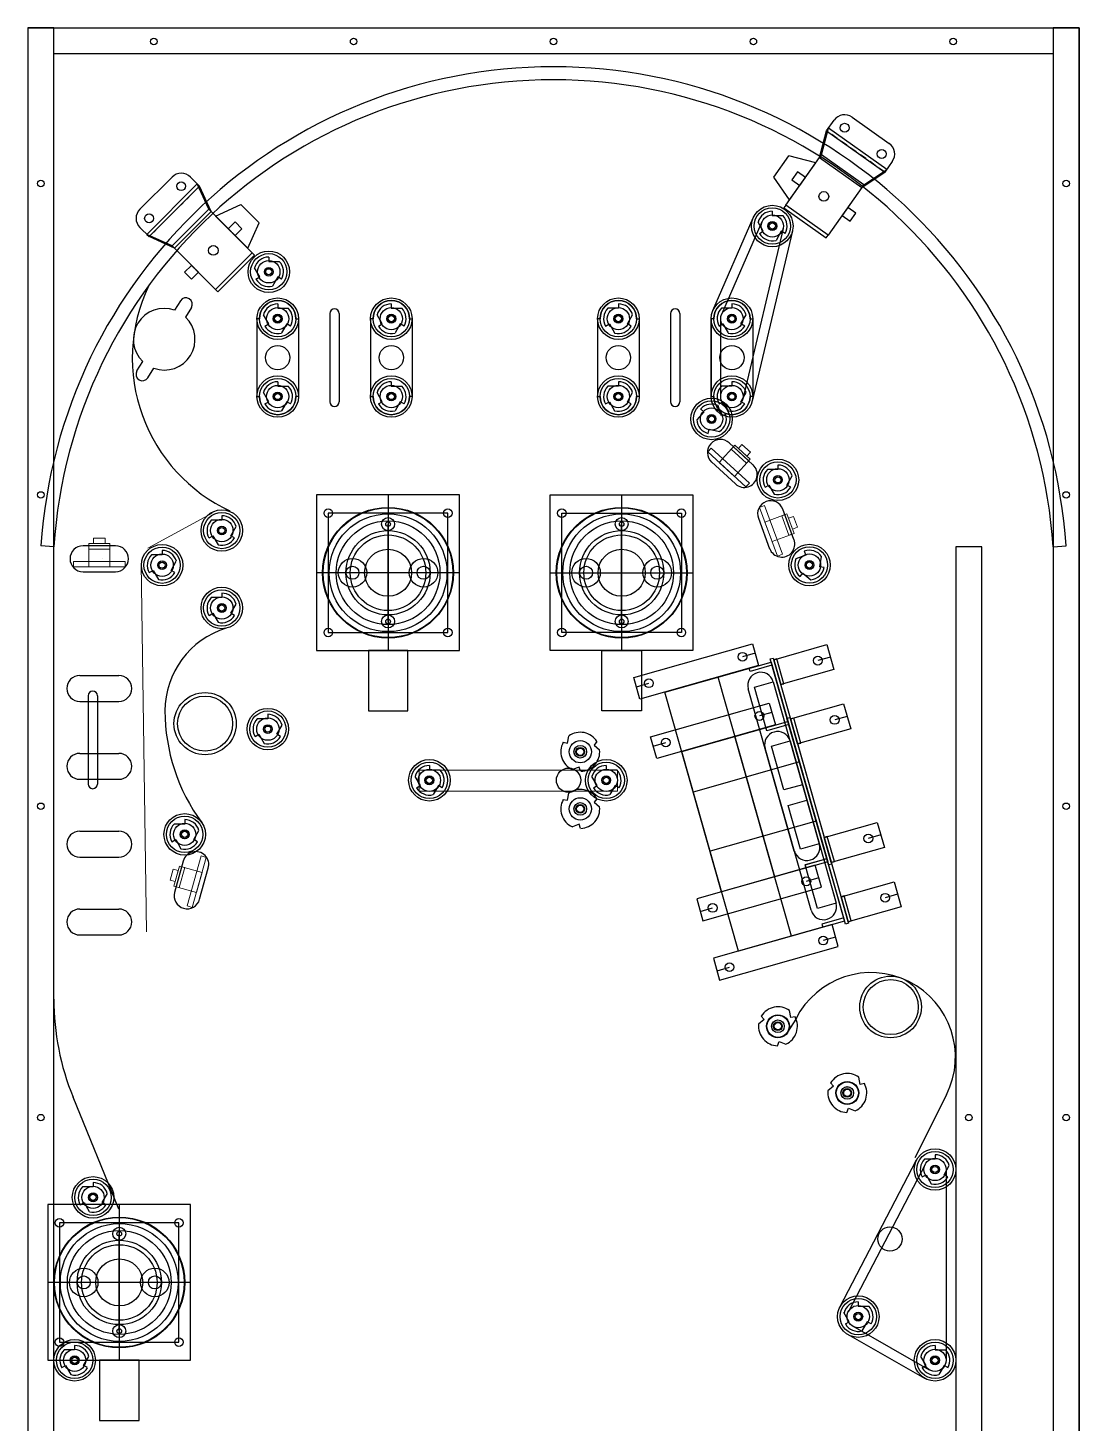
# Model space of a CAD drawing. Header units: metres. Extents: x 0 to 20.2, y 0 to 42.
# Drawn here: x 0 to 20.25, y 15.11 to 42 of the extents above; entities that cross this region are included whole.
import ezdxf

# ---------------------------------------------------------------- set-up
doc = ezdxf.new("R2010")
doc.units = ezdxf.units.M
doc.linetypes.add('Hidden', pattern=[0.1975, 0.125, -0.0725])
for name, color, linetype in [('1_250BIT_500DEP', 5, 'Continuous'), ('6_125BIT_500DEP', 5, 'Continuous'), ('Z0_BOTCOMP', 4, 'Continuous'), ('Z0_CUT250', 4, 'Continuous'), ('Z0_CUT500', 4, 'Continuous'), ('Z0_PLASTICS', 37, 'Continuous'), ('Z0_RUBBER', 2, 'Continuous'), ('Z0_TOPCOMP', 6, 'Continuous'), ('Z0_WOODOUTLINE', 5, 'Continuous'), ('Z_GENERIC', 27, 'Continuous')]:
    doc.layers.add(name, color=color, linetype=linetype)

msp = doc.modelspace()

# ---------------------------------------------------------------- linework, layer by layer
at = {"layer": '1_250BIT_500DEP', "color": 5, "linetype": 'Continuous', "lineweight": 25}
msp.add_circle((16.606, 18.66), 0.234, dxfattribs=at)
at = {"layer": '6_125BIT_500DEP', "color": 5, "linetype": 'Continuous', "lineweight": 25}
for p, q in [((1.16, 29.129), (1.16, 27.429)), ((1.34, 29.129), (1.34, 27.429))]:
    msp.add_line(p, q, dxfattribs=at)
for centre, start, end in [((1.25, 29.129), 0, 180), ((1.25, 27.429), 180, 0)]:
    msp.add_arc(centre, 0.09, start, end, dxfattribs=at)
at = {"layer": 'Z0_BOTCOMP', "color": 4, "linetype": 'Continuous', "lineweight": 25}
for p, q in [((14.34, 38.467), (14.34, 38.382)), ((14.34, 38.467), (14.34, 38.382)), ((14.167, 38.082), (14.065, 38.258)), ((14.167, 38.082), (14.065, 38.258)), ((14.34, 38.382), (14.543, 38.382)), ((14.34, 38.382), (14.543, 38.382)), ((14.093, 38.04), (14.167, 38.082)), ((14.093, 38.04), (14.167, 38.082)), ((14.513, 38.082), (14.412, 37.906)), ((14.513, 38.082), (14.412, 37.906)), ((14.587, 38.04), (14.513, 38.082)), ((14.587, 38.04), (14.513, 38.082)), ((4.467, 37.2), (4.365, 37.376)), ((4.64, 37.585), (4.64, 37.5)), ((4.64, 37.5), (4.843, 37.5)), ((4.393, 37.158), (4.467, 37.2)), ((4.813, 37.2), (4.712, 37.025)), ((4.887, 37.158), (4.813, 37.2)), ((4.812, 36.681), (4.812, 36.596)), ((4.812, 36.596), (5.016, 36.596)), ((7, 36.681), (7, 36.596)), ((7, 36.596), (7.203, 36.596)), ((11.375, 36.596), (11.172, 36.596)), ((11.375, 36.681), (11.375, 36.596)), ((13.562, 36.596), (13.359, 36.596)), ((13.562, 36.596), (13.359, 36.596)), ((13.562, 36.681), (13.562, 36.596)), ((13.562, 36.681), (13.562, 36.596)), ((4.639, 36.296), (4.538, 36.472)), ((6.827, 36.296), (6.725, 36.472)), ((11.548, 36.296), (11.65, 36.472)), ((13.736, 36.296), (13.837, 36.472)), ((13.736, 36.296), (13.837, 36.472)), ((4.566, 36.254), (4.639, 36.296)), ((4.986, 36.296), (4.884, 36.121)), ((5.059, 36.254), (4.986, 36.296)), ((6.753, 36.254), (6.827, 36.296)), ((7.173, 36.296), (7.072, 36.121)), ((7.247, 36.254), (7.173, 36.296)), ((11.128, 36.254), (11.202, 36.296)), ((11.202, 36.296), (11.303, 36.121)), ((11.622, 36.254), (11.548, 36.296)), ((13.316, 36.254), (13.389, 36.296)), ((13.316, 36.254), (13.389, 36.296)), ((13.389, 36.296), (13.491, 36.121)), ((13.389, 36.296), (13.491, 36.121)), ((13.809, 36.254), (13.736, 36.296)), ((13.809, 36.254), (13.736, 36.296)), ((4.639, 34.796), (4.538, 34.972)), ((4.812, 35.181), (4.812, 35.096)), ((4.812, 35.096), (5.016, 35.096)), ((6.827, 34.796), (6.725, 34.972)), ((7, 35.181), (7, 35.096)), ((7, 35.096), (7.203, 35.096)), ((11.375, 35.096), (11.172, 35.096)), ((11.375, 35.181), (11.375, 35.096)), ((11.548, 34.796), (11.65, 34.972)), ((13.562, 35.096), (13.359, 35.096)), ((13.562, 35.096), (13.359, 35.096)), ((13.562, 35.181), (13.562, 35.096)), ((13.562, 35.181), (13.562, 35.096)), ((13.736, 34.796), (13.837, 34.972)), ((13.736, 34.796), (13.837, 34.972)), ((4.566, 34.754), (4.639, 34.796)), ((4.986, 34.796), (4.884, 34.621)), ((5.059, 34.754), (4.986, 34.796)), ((6.753, 34.754), (6.827, 34.796)), ((7.173, 34.796), (7.072, 34.621)), ((7.247, 34.754), (7.173, 34.796)), ((11.128, 34.754), (11.202, 34.796)), ((11.202, 34.796), (11.303, 34.621)), ((11.622, 34.754), (11.548, 34.796)), ((13.361, 34.524), (13.3, 34.717)), ((13.316, 34.754), (13.389, 34.796)), ((13.316, 34.754), (13.389, 34.796)), ((13.389, 34.796), (13.491, 34.621)), ((13.389, 34.796), (13.491, 34.621)), ((13.809, 34.754), (13.736, 34.796)), ((13.809, 34.754), (13.736, 34.796)), ((13.023, 34.6), (12.885, 34.45)), ((12.96, 34.657), (13.023, 34.6)), ((13.442, 34.549), (13.361, 34.524)), ((13.107, 34.186), (13.126, 34.269)), ((13.126, 34.269), (13.324, 34.224)), ((14.448, 33.49), (14.245, 33.49)), ((14.448, 33.575), (14.448, 33.49)), ((14.621, 33.19), (14.723, 33.366)), ((14.201, 33.147), (14.275, 33.19)), ((14.275, 33.19), (14.377, 33.014)), ((14.695, 33.147), (14.621, 33.19)), ((8.312, 33), (5.562, 33)), ((5.562, 33), (5.562, 30)), ((6.938, 33), (6.938, 30)), ((8.312, 30), (8.312, 33)), ((10.062, 30), (10.062, 33)), ((10.062, 33), (12.812, 33)), ((11.438, 33), (11.438, 30)), ((12.812, 33), (12.812, 30)), ((3.735, 32.599), (3.735, 32.514)), ((8.088, 32.65), (5.787, 32.65)), ((5.787, 32.65), (5.787, 30.35)), ((6.938, 32.65), (6.938, 30.35)), ((8.088, 30.35), (8.088, 32.65)), ((10.287, 32.65), (12.588, 32.65)), ((10.287, 30.35), (10.287, 32.65)), ((11.438, 32.65), (11.438, 30.35)), ((12.588, 32.65), (12.588, 30.35)), ((3.735, 32.514), (3.532, 32.514)), ((3.909, 32.214), (4.01, 32.39)), ((6.938, 30.562), (6.938, 32.438)), ((11.438, 30.562), (11.438, 32.438)), ((3.489, 32.172), (3.562, 32.214)), ((3.562, 32.214), (3.664, 32.038)), ((3.982, 32.172), (3.909, 32.214)), ((6.938, 32.228), (6.938, 30.772)), ((11.438, 32.228), (11.438, 30.772)), ((2.585, 31.846), (2.382, 31.846)), ((2.585, 31.931), (2.585, 31.846)), ((14.987, 31.836), (14.796, 31.766)), ((14.957, 31.916), (14.987, 31.836)), ((15.254, 31.615), (15.288, 31.815)), ((2.338, 31.503), (2.412, 31.546)), ((2.412, 31.546), (2.513, 31.37)), ((2.758, 31.546), (2.859, 31.722)), ((2.832, 31.503), (2.758, 31.546)), ((8.312, 31.5), (5.562, 31.5)), ((8.088, 31.5), (5.787, 31.5)), ((7.666, 31.5), (6.209, 31.5)), ((7.622, 31.5), (6.253, 31.5)), ((10.062, 31.5), (12.812, 31.5)), ((10.287, 31.5), (12.588, 31.5)), ((10.709, 31.5), (12.166, 31.5)), ((10.752, 31.5), (12.123, 31.5)), ((14.874, 31.429), (14.929, 31.495)), ((14.929, 31.495), (15.085, 31.365)), ((15.337, 31.601), (15.254, 31.615)), ((3.735, 31.021), (3.532, 31.021)), ((3.735, 31.106), (3.735, 31.021)), ((3.489, 30.679), (3.562, 30.721)), ((3.562, 30.721), (3.664, 30.546)), ((3.909, 30.721), (4.01, 30.897)), ((3.982, 30.679), (3.909, 30.721)), ((5.787, 30.35), (8.088, 30.35)), ((12.588, 30.35), (10.287, 30.35)), ((11.671, 29.482), (13.956, 30.131)), ((13.956, 30.131), (14.076, 29.71)), ((14.368, 29.825), (15.39, 30.115)), ((15.39, 30.115), (15.526, 29.634)), ((5.562, 30), (8.312, 30)), ((6.558, 30), (6.558, 28.84)), ((7.317, 30), (6.558, 30)), ((7.317, 28.84), (7.317, 30)), ((12.812, 30), (10.062, 30)), ((11.057, 28.84), (11.057, 30)), ((11.057, 30), (11.818, 30)), ((11.818, 30), (11.818, 28.84)), ((14.007, 29.95), (13.767, 29.882)), ((14.299, 29.838), (14.359, 29.855)), ((14.359, 29.855), (15.485, 25.887)), ((15.458, 29.875), (15.218, 29.806)), ((14.076, 29.71), (11.791, 29.062)), ((12.272, 29.198), (14.316, 29.778)), ((13.912, 29.598), (13.895, 29.659)), ((14.333, 29.718), (13.912, 29.598)), ((15.425, 25.87), (14.299, 29.838)), ((14.316, 29.778), (15.408, 25.93)), ((14.428, 29.842), (14.368, 29.825)), ((14.368, 29.825), (14.504, 29.344)), ((14.504, 29.344), (14.368, 29.825)), ((14.564, 29.361), (14.428, 29.842)), ((15.526, 29.634), (14.504, 29.344)), ((11.791, 29.062), (11.671, 29.482)), ((11.723, 29.302), (11.963, 29.37)), ((14.386, 25.64), (13.294, 29.488)), ((14.504, 29.344), (14.564, 29.361)), ((13.364, 25.35), (12.272, 29.198)), ((4.622, 28.772), (4.622, 28.687)), ((6.558, 28.84), (7.317, 28.84)), ((11.818, 28.84), (11.057, 28.84)), ((11.996, 28.34), (14.28, 28.988)), ((14.332, 28.808), (14.091, 28.74)), ((14.28, 28.988), (14.4, 28.567)), ((14.692, 28.683), (15.714, 28.973)), ((15.714, 28.973), (15.85, 28.492)), ((4.622, 28.687), (4.419, 28.687)), ((4.795, 28.387), (4.896, 28.563)), ((14.4, 28.567), (12.115, 27.919)), ((12.596, 28.056), (14.64, 28.636)), ((14.236, 28.456), (14.219, 28.516)), ((14.657, 28.575), (14.236, 28.456)), ((14.623, 28.696), (14.683, 28.713)), ((15.749, 24.727), (14.623, 28.696)), ((14.64, 28.636), (15.732, 24.787)), ((14.683, 28.713), (15.809, 24.744)), ((14.752, 28.7), (14.692, 28.683)), ((14.692, 28.683), (14.828, 28.202)), ((14.828, 28.202), (14.692, 28.683)), ((14.888, 28.219), (14.752, 28.7)), ((15.782, 28.732), (15.542, 28.664)), ((4.375, 28.344), (4.448, 28.387)), ((4.448, 28.387), (4.55, 28.211)), ((4.868, 28.344), (4.795, 28.387)), ((10.312, 28.232), (10.396, 28.217)), ((10.396, 28.217), (10.42, 28.354)), ((10.962, 28.245), (10.907, 28.18)), ((12.115, 27.919), (11.996, 28.34)), ((14.71, 24.497), (13.618, 28.346)), ((15.85, 28.492), (14.828, 28.202)), ((10.907, 28.18), (11.014, 28.09)), ((12.047, 28.16), (12.287, 28.228)), ((13.688, 24.207), (12.596, 28.056)), ((14.828, 28.202), (14.888, 28.219)), ((7.734, 27.785), (7.734, 27.7)), ((7.734, 27.7), (7.937, 27.7)), ((10.619, 27.756), (10.489, 27.708)), ((10.648, 27.676), (10.619, 27.756)), ((11.141, 27.785), (11.141, 27.7)), ((11.141, 27.7), (11.344, 27.7)), ((14.862, 27.854), (12.818, 27.274)), ((7.561, 27.4), (7.459, 27.576)), ((10.968, 27.4), (10.866, 27.576)), ((7.487, 27.357), (7.561, 27.4)), ((7.907, 27.4), (7.806, 27.224)), ((7.981, 27.357), (7.907, 27.4)), ((10.396, 27.115), (10.42, 27.252)), ((10.894, 27.357), (10.968, 27.4)), ((11.314, 27.4), (11.213, 27.224)), ((11.388, 27.357), (11.314, 27.4)), ((10.312, 27.13), (10.396, 27.115)), ((10.962, 27.143), (10.907, 27.078)), ((10.907, 27.078), (11.014, 26.988)), ((3.02, 26.658), (2.817, 26.658)), ((3.02, 26.743), (3.02, 26.658)), ((10.619, 26.654), (10.489, 26.606)), ((10.648, 26.574), (10.619, 26.654)), ((15.186, 26.712), (13.142, 26.132)), ((15.34, 26.398), (16.362, 26.688)), ((16.362, 26.688), (16.499, 26.207)), ((2.774, 26.316), (2.847, 26.358)), ((2.847, 26.358), (2.949, 26.182)), ((3.194, 26.358), (3.295, 26.534)), ((3.267, 26.316), (3.194, 26.358)), ((15.4, 26.415), (15.34, 26.398)), ((15.34, 26.398), (15.477, 25.917)), ((15.477, 25.917), (15.34, 26.398)), ((15.537, 25.934), (15.4, 26.415)), ((16.43, 26.447), (16.19, 26.379)), ((16.499, 26.207), (15.477, 25.917)), ((15.167, 25.862), (12.883, 25.213)), ((15.408, 25.93), (13.364, 25.35)), ((15.391, 25.99), (14.97, 25.871)), ((14.97, 25.871), (14.987, 25.81)), ((15.287, 25.441), (15.167, 25.862)), ((15.485, 25.887), (15.425, 25.87)), ((15.477, 25.917), (15.537, 25.934)), ((15.236, 25.621), (14.995, 25.553)), ((15.664, 25.255), (16.686, 25.545)), ((16.686, 25.545), (16.823, 25.064)), ((13.002, 24.793), (15.287, 25.441)), ((16.755, 25.305), (16.514, 25.237)), ((12.883, 25.213), (13.002, 24.793)), ((12.951, 24.973), (13.191, 25.041)), ((15.724, 25.273), (15.664, 25.255)), ((15.664, 25.255), (15.801, 24.774)), ((15.801, 24.774), (15.664, 25.255)), ((15.861, 24.792), (15.724, 25.273)), ((16.823, 25.064), (15.801, 24.774)), ((15.732, 24.787), (13.688, 24.207)), ((15.715, 24.848), (15.294, 24.728)), ((15.809, 24.744), (15.749, 24.727)), ((15.801, 24.774), (15.861, 24.792)), ((15.492, 24.719), (13.207, 24.071)), ((15.294, 24.728), (15.311, 24.668)), ((15.56, 24.479), (15.319, 24.411)), ((15.611, 24.298), (15.492, 24.719)), ((13.326, 23.65), (15.611, 24.298)), ((13.207, 24.071), (13.326, 23.65)), ((13.275, 23.831), (13.515, 23.899)), ((14.183, 22.889), (14.076, 22.8)), ((14.128, 22.954), (14.183, 22.889)), ((14.694, 22.927), (14.67, 23.064)), ((14.778, 22.941), (14.694, 22.927)), ((14.442, 22.385), (14.471, 22.465)), ((14.471, 22.465), (14.602, 22.418)), ((15.519, 21.603), (15.412, 21.514)), ((15.464, 21.669), (15.519, 21.603)), ((16.03, 21.641), (16.005, 21.778)), ((16.113, 21.656), (16.03, 21.641)), ((15.778, 21.1), (15.807, 21.18)), ((15.807, 21.18), (15.937, 21.132)), ((17.475, 20.2), (17.272, 20.2)), ((17.475, 20.2), (17.272, 20.2)), ((17.475, 20.285), (17.475, 20.2)), ((17.475, 20.285), (17.475, 20.2)), ((17.228, 19.858), (17.302, 19.9)), ((17.228, 19.858), (17.302, 19.9)), ((17.302, 19.9), (17.403, 19.724)), ((17.302, 19.9), (17.403, 19.724)), ((17.648, 19.9), (17.75, 20.076)), ((17.648, 19.9), (17.75, 20.076)), ((17.722, 19.858), (17.648, 19.9)), ((17.722, 19.858), (17.648, 19.9)), ((1.255, 19.663), (1.052, 19.663)), ((1.255, 19.748), (1.255, 19.663)), ((1.008, 19.321), (1.082, 19.363)), ((1.082, 19.363), (1.183, 19.188)), ((1.428, 19.363), (1.53, 19.539)), ((1.502, 19.321), (1.428, 19.363)), ((3.135, 19.323), (0.385, 19.323)), ((0.385, 19.323), (0.385, 16.323)), ((1.76, 19.323), (1.76, 16.323)), ((3.135, 16.323), (3.135, 19.323)), ((2.91, 18.973), (0.61, 18.973)), ((0.61, 18.973), (0.61, 16.673)), ((1.76, 18.973), (1.76, 16.673)), ((2.91, 16.673), (2.91, 18.973)), ((1.76, 16.886), (1.76, 18.761)), ((1.76, 18.551), (1.76, 17.095)), ((3.135, 17.823), (0.385, 17.823)), ((2.91, 17.823), (0.61, 17.823)), ((2.488, 17.823), (1.032, 17.823)), ((2.445, 17.823), (1.075, 17.823)), ((15.823, 17.065), (15.721, 17.241)), ((15.996, 17.45), (15.996, 17.365)), ((15.996, 17.365), (16.199, 17.365)), ((15.749, 17.023), (15.823, 17.065)), ((16.169, 17.065), (16.068, 16.889)), ((16.243, 17.023), (16.169, 17.065)), ((0.61, 16.673), (2.91, 16.673)), ((0.9, 16.523), (0.697, 16.523)), ((0.9, 16.608), (0.9, 16.523)), ((17.475, 16.608), (17.475, 16.523)), ((17.475, 16.523), (17.678, 16.523)), ((0.385, 16.323), (3.135, 16.323)), ((0.653, 16.181), (0.727, 16.223)), ((0.727, 16.223), (0.828, 16.047)), ((1.073, 16.223), (1.175, 16.399)), ((1.147, 16.181), (1.073, 16.223)), ((1.38, 16.323), (1.38, 15.163)), ((2.14, 16.323), (1.38, 16.323)), ((2.14, 15.163), (2.14, 16.323)), ((17.302, 16.223), (17.2, 16.399)), ((17.228, 16.181), (17.302, 16.223)), ((17.648, 16.223), (17.547, 16.047)), ((17.722, 16.181), (17.648, 16.223)), ((1.38, 15.163), (2.14, 15.163))]:
    msp.add_line(p, q, dxfattribs=at)
for centre, radius in [((14.34, 38.182), 0.085), ((14.34, 38.182), 0.085), ((14.34, 38.182), 0.059), ((14.34, 38.182), 0.059), ((4.64, 37.3), 0.085), ((4.64, 37.3), 0.059), ((4.812, 36.396), 0.085), ((4.812, 36.396), 0.059), ((7, 36.396), 0.085), ((7, 36.396), 0.059), ((11.375, 36.396), 0.085), ((11.375, 36.396), 0.059), ((13.562, 36.396), 0.085), ((13.562, 36.396), 0.085), ((13.562, 36.396), 0.059), ((13.562, 36.396), 0.059), ((4.812, 34.896), 0.085), ((4.812, 34.896), 0.059), ((7, 34.896), 0.085), ((7, 34.896), 0.059), ((11.375, 34.896), 0.085), ((11.375, 34.896), 0.059), ((13.562, 34.896), 0.085), ((13.562, 34.896), 0.085), ((13.562, 34.896), 0.059), ((13.562, 34.896), 0.059), ((13.17, 34.464), 0.085), ((13.17, 34.464), 0.059), ((14.448, 33.29), 0.085), ((14.448, 33.29), 0.059), ((6.938, 31.5), 1.25), ((5.787, 32.65), 0.0825), ((6.938, 31.5), 1.135), ((6.938, 32.438), 0.125), ((8.088, 32.65), 0.0825), ((11.438, 31.5), 1.25), ((10.287, 32.65), 0.0825), ((11.438, 31.5), 1.135), ((11.438, 32.438), 0.125), ((12.588, 32.65), 0.0825), ((3.735, 32.314), 0.085), ((3.735, 32.314), 0.059), ((6.938, 31.5), 1), ((6.938, 31.5), 0.812), ((6.938, 32.438), 0.0445), ((11.438, 31.5), 1), ((11.438, 31.5), 0.812), ((11.438, 32.438), 0.0445), ((6.938, 31.5), 0.728), ((11.438, 31.5), 0.728), ((2.585, 31.646), 0.085), ((6.253, 31.5), 0.275), ((6.938, 31.5), 0.453), ((7.622, 31.5), 0.275), ((10.752, 31.5), 0.275), ((11.438, 31.5), 0.453), ((12.123, 31.5), 0.275), ((15.056, 31.649), 0.085), ((2.585, 31.646), 0.059), ((6.253, 31.5), 0.125), ((7.622, 31.5), 0.125), ((10.752, 31.5), 0.125), ((12.123, 31.5), 0.125), ((15.056, 31.649), 0.059), ((3.735, 30.821), 0.085), ((3.735, 30.821), 0.059), ((6.938, 30.562), 0.125), ((11.438, 30.562), 0.125), ((5.787, 30.35), 0.0825), ((6.938, 30.562), 0.0445), ((8.088, 30.35), 0.0825), ((10.287, 30.35), 0.0825), ((11.438, 30.562), 0.0445), ((12.588, 30.35), 0.0825), ((13.767, 29.882), 0.0843), ((15.218, 29.806), 0.0843), ((11.963, 29.37), 0.0843), ((14.091, 28.74), 0.0843), ((4.622, 28.487), 0.085), ((4.622, 28.487), 0.059), ((15.542, 28.664), 0.0843), ((12.287, 28.228), 0.0843), ((10.641, 28.051), 0.121), ((10.641, 28.051), 0.0835), ((7.734, 27.5), 0.085), ((7.734, 27.5), 0.059), ((11.141, 27.5), 0.085), ((11.141, 27.5), 0.059), ((10.641, 26.949), 0.121), ((10.641, 26.949), 0.0835), ((3.02, 26.458), 0.085), ((3.02, 26.458), 0.059), ((16.19, 26.379), 0.0843), ((14.995, 25.553), 0.0843), ((16.514, 25.237), 0.0843), ((13.191, 25.041), 0.0843), ((15.319, 24.411), 0.0843), ((13.515, 23.899), 0.0843), ((14.449, 22.76), 0.121), ((14.449, 22.76), 0.0835), ((15.785, 21.475), 0.121), ((15.785, 21.475), 0.0835), ((17.475, 20), 0.085), ((17.475, 20), 0.085), ((17.475, 20), 0.059), ((17.475, 20), 0.059), ((1.255, 19.463), 0.085), ((1.255, 19.463), 0.059), ((1.76, 17.823), 1.25), ((0.61, 18.973), 0.0825), ((1.76, 17.823), 1.135), ((1.76, 17.823), 1), ((1.76, 18.761), 0.125), ((2.91, 18.973), 0.0825), ((1.76, 17.823), 0.812), ((1.76, 18.761), 0.0445), ((1.76, 17.823), 0.728), ((1.075, 17.823), 0.275), ((1.76, 17.823), 0.453), ((2.445, 17.823), 0.275), ((1.075, 17.823), 0.125), ((2.445, 17.823), 0.125), ((15.996, 17.165), 0.085), ((15.996, 17.165), 0.059), ((1.76, 16.886), 0.125), ((0.61, 16.673), 0.0825), ((1.76, 16.886), 0.0445), ((2.91, 16.673), 0.0825), ((0.9, 16.323), 0.085), ((17.475, 16.323), 0.085), ((0.9, 16.323), 0.059), ((17.475, 16.323), 0.059)]:
    msp.add_circle(centre, radius, dxfattribs=at)
for centre, radius, start, end in [((14.34, 38.182), 0.285, 90, 164.5679), ((14.34, 38.182), 0.285, 90, 164.5679), ((14.34, 38.182), 0.285, -30, 44.5679), ((14.34, 38.182), 0.285, -30, 44.5679), ((14.34, 38.182), 0.285, -150, -75.4321), ((14.34, 38.182), 0.285, -150, -75.4321), ((4.64, 37.3), 0.285, 90, 164.5679), ((4.64, 37.3), 0.285, -30, 44.5679), ((4.64, 37.3), 0.285, -150, -75.4321), ((4.812, 36.396), 0.285, 90, 164.5679), ((4.812, 36.396), 0.285, -30, 44.5679), ((7, 36.396), 0.285, 90, 164.5679), ((7, 36.396), 0.285, -30, 44.5679), ((11.375, 36.396), 0.285, 135.4321, -150), ((11.375, 36.396), 0.285, 15.4321, 90), ((13.562, 36.396), 0.285, 135.4321, -150), ((13.562, 36.396), 0.285, 135.4321, -150), ((13.562, 36.396), 0.285, 15.4321, 90), ((13.562, 36.396), 0.285, 15.4321, 90), ((4.812, 36.396), 0.285, -150, -75.4321), ((7, 36.396), 0.285, -150, -75.4321), ((11.375, 36.396), 0.285, -104.5679, -30), ((13.562, 36.396), 0.285, -104.5679, -30), ((13.562, 36.396), 0.285, -104.5679, -30), ((4.812, 34.896), 0.285, 90, 164.5679), ((4.812, 34.896), 0.285, -30, 44.5679), ((7, 34.896), 0.285, 90, 164.5679), ((7, 34.896), 0.285, -30, 44.5679), ((11.375, 34.896), 0.285, 135.4321, -150), ((11.375, 34.896), 0.285, 15.4321, 90), ((13.562, 34.896), 0.285, 135.4321, -150), ((13.562, 34.896), 0.285, 135.4321, -150), ((13.562, 34.896), 0.285, 15.4321, 90), ((13.562, 34.896), 0.285, 15.4321, 90), ((4.812, 34.896), 0.285, -150, -75.4321), ((7, 34.896), 0.285, -150, -75.4321), ((11.375, 34.896), 0.285, -104.5679, -30), ((13.17, 34.464), 0.285, 62.7381, 137.3061), ((13.562, 34.896), 0.285, -104.5679, -30), ((13.562, 34.896), 0.285, -104.5679, -30), ((13.17, 34.464), 0.285, -177.2619, -102.6939), ((13.17, 34.464), 0.285, -57.2619, 17.3061), ((14.448, 33.29), 0.285, 135.4321, -150), ((14.448, 33.29), 0.285, 15.4321, 90), ((14.448, 33.29), 0.285, -104.5679, -30), ((3.735, 32.314), 0.285, 15.4321, 90), ((3.735, 32.314), 0.285, 135.4321, -150), ((3.735, 32.314), 0.285, -104.5679, -30), ((2.585, 31.646), 0.285, 135.4321, -150), ((2.585, 31.646), 0.285, 15.4321, 90), ((15.056, 31.649), 0.285, 155.7681, -129.6639), ((15.056, 31.649), 0.285, 35.7681, 110.3361), ((2.585, 31.646), 0.285, -104.5679, -30), ((15.056, 31.649), 0.285, -84.2319, -9.6639), ((3.735, 30.821), 0.285, 135.4321, -150), ((3.735, 30.821), 0.285, 15.4321, 90), ((3.735, 30.821), 0.285, -104.5679, -30), ((4.622, 28.487), 0.285, 15.4321, 90), ((4.622, 28.487), 0.285, 135.4321, -150), ((4.622, 28.487), 0.285, -104.5679, -30), ((10.641, 28.051), 0.375, 151.1354, -113.977), ((10.641, 28.051), 0.375, 31.1354, 126.023), ((10.641, 28.051), 0.375, -88.8646, 6.023), ((7.734, 27.5), 0.285, 90, 164.5679), ((7.734, 27.5), 0.285, -30, 44.5679), ((11.141, 27.5), 0.285, 90, 164.5679), ((11.141, 27.5), 0.285, -30, 44.5679), ((7.734, 27.5), 0.285, -150, -75.4321), ((10.641, 26.949), 0.375, 31.1354, 126.023), ((11.141, 27.5), 0.285, -150, -75.4321), ((10.641, 26.949), 0.375, 151.1354, -113.977), ((10.641, 26.949), 0.375, -88.8646, 6.023), ((3.02, 26.458), 0.285, 135.4321, -150), ((3.02, 26.458), 0.285, 15.4321, 90), ((3.02, 26.458), 0.285, -104.5679, -30), ((14.449, 22.76), 0.375, 53.977, 148.8646), ((14.449, 22.76), 0.375, -66.023, 28.8646), ((14.449, 22.76), 0.375, 173.977, -91.1354), ((15.785, 21.475), 0.375, 53.977, 148.8646), ((15.785, 21.475), 0.375, 173.977, -91.1354), ((15.785, 21.475), 0.375, -66.023, 28.8646), ((17.475, 20), 0.285, 135.4321, -150), ((17.475, 20), 0.285, 135.4321, -150), ((17.475, 20), 0.285, 15.4321, 90), ((17.475, 20), 0.285, 15.4321, 90), ((1.255, 19.463), 0.285, 135.4321, -150), ((1.255, 19.463), 0.285, 15.4321, 90), ((17.475, 20), 0.285, -104.5679, -30), ((17.475, 20), 0.285, -104.5679, -30), ((1.255, 19.463), 0.285, -104.5679, -30), ((15.996, 17.165), 0.285, 90, 164.5679), ((15.996, 17.165), 0.285, -30, 44.5679), ((15.996, 17.165), 0.285, -150, -75.4321), ((0.9, 16.323), 0.285, 135.4321, -150), ((0.9, 16.323), 0.285, 15.4321, 90), ((17.475, 16.323), 0.285, 90, 164.5679), ((17.475, 16.323), 0.285, -30, 44.5679), ((0.9, 16.323), 0.285, -104.5679, -30), ((17.475, 16.323), 0.285, -150, -75.4321)]:
    msp.add_arc(centre, radius, start, end, dxfattribs=at)
at = {"layer": 'Z0_CUT250', "color": 3, "linetype": 'Continuous', "lineweight": 25}
for centre, radius in [((3.413, 28.592), 0.599), ((16.618, 23.133), 0.594)]:
    msp.add_circle(centre, radius, dxfattribs=at)
at = {"layer": 'Z0_CUT500', "color": 5, "linetype": 'Continuous', "lineweight": 25}
for p, q in [((2.937, 36.741), (2.824, 36.559)), ((3.149, 36.609), (3.037, 36.428)), ((5.816, 36.496), (5.816, 34.796)), ((5.996, 36.496), (5.996, 34.796)), ((12.379, 36.496), (12.379, 34.796)), ((12.559, 36.496), (12.559, 34.796)), ((2.101, 35.391), (2.213, 35.572)), ((2.313, 35.259), (2.426, 35.441)), ((13.968, 33.578), (13.509, 34.002)), ((13.17, 33.635), (13.629, 33.211)), ((14.072, 32.55), (14.289, 31.964)), ((14.758, 32.138), (14.541, 32.724)), ((1.687, 32.02), (1.062, 32.02)), ((1.062, 31.52), (1.687, 31.52)), ((1, 29.52), (1.75, 29.52)), ((14.358, 29.4), (15.245, 26.274)), ((14.764, 26.137), (13.877, 29.264)), ((1, 29.02), (1.75, 29.02)), ((14.682, 28.258), (15.57, 25.131)), ((1, 28.02), (1.75, 28.02)), ((15.089, 24.995), (14.201, 28.121)), ((1, 27.52), (1.75, 27.52)), ((1, 26.52), (1.75, 26.52)), ((1, 26.02), (1.75, 26.02)), ((2.993, 25.943), (2.826, 25.341)), ((3.308, 25.207), (3.475, 25.809)), ((1, 25.02), (1.75, 25.02)), ((1, 24.52), (1.75, 24.52))]:
    msp.add_line(p, q, dxfattribs=at)
for centre, radius in [((14.34, 38.182), 0.0825), ((14.34, 38.182), 0.0825), ((4.64, 37.3), 0.0825), ((4.812, 36.396), 0.0825), ((7, 36.396), 0.0825), ((11.375, 36.396), 0.0825), ((13.562, 36.396), 0.0825), ((13.562, 36.396), 0.0825), ((4.812, 35.646), 0.234), ((7, 35.646), 0.234), ((11.375, 35.646), 0.234), ((13.562, 35.646), 0.234), ((13.562, 35.646), 0.234), ((4.812, 34.896), 0.0825), ((7, 34.896), 0.0825), ((11.375, 34.896), 0.0825), ((13.562, 34.896), 0.0825), ((13.562, 34.896), 0.0825), ((13.17, 34.464), 0.0825), ((14.448, 33.29), 0.0825), ((6.938, 31.5), 1.26), ((11.438, 31.5), 1.26), ((3.735, 32.314), 0.0825), ((2.585, 31.646), 0.0825), ((15.056, 31.649), 0.0825), ((3.735, 30.821), 0.0825), ((3.413, 28.592), 0.531), ((4.622, 28.487), 0.0825), ((10.641, 28.051), 0.122), ((10.415, 27.502), 0.234), ((7.734, 27.5), 0.0825), ((11.141, 27.5), 0.0825), ((10.641, 26.949), 0.122), ((3.02, 26.458), 0.0825), ((16.622, 23.131), 0.531), ((14.449, 22.76), 0.122), ((15.785, 21.475), 0.122), ((17.475, 20), 0.0825), ((17.475, 20), 0.0825), ((17.475, 20), 0.0825), ((17.475, 20), 0.0825), ((1.255, 19.463), 0.0825), ((1.76, 17.823), 1.26), ((15.996, 17.165), 0.0825), ((0.9, 16.323), 0.0825), ((17.475, 16.323), 0.0825)]:
    msp.add_circle(centre, radius, dxfattribs=at)
for centre, radius, start, end in [((2.625, 36), 0.594, 70.3726, -133.9338), ((3.043, 36.675), 0.125, -31.7806, 148.2194), ((5.906, 36.496), 0.09, 0, 180), ((12.469, 36.496), 0.09, 0, 180), ((2.625, 36), 0.594, -109.6274, 46.0662), ((2.207, 35.325), 0.125, 148.2194, -31.7806), ((5.906, 34.796), 0.09, 180, 0), ((12.469, 34.796), 0.09, 180, 0), ((13.34, 33.818), 0.25, 47.3061, -132.6939), ((13.799, 33.395), 0.25, -132.6939, 47.3061), ((14.307, 32.637), 0.25, 20.3361, -159.6639), ((1.062, 31.77), 0.25, 90, -90), ((1.687, 31.77), 0.25, -90, 90), ((14.524, 32.051), 0.25, -159.6639, 20.3361), ((14.118, 29.332), 0.25, 15.8391, -164.1609), ((1, 29.27), 0.25, 90, -90), ((1.75, 29.27), 0.25, -90, 90), ((14.442, 28.19), 0.25, 15.8391, -164.1609), ((1, 27.77), 0.25, 90, -90), ((1.75, 27.77), 0.25, -90, 90), ((1, 26.27), 0.25, 90, -90), ((1.75, 26.27), 0.25, -90, 90), ((3.234, 25.876), 0.25, -15.5294, 164.4706), ((15.005, 26.205), 0.25, -164.1609, 15.8391), ((3.067, 25.274), 0.25, 164.4706, -15.5294), ((1, 24.77), 0.25, 90, -90), ((1.75, 24.77), 0.25, -90, 90), ((15.329, 25.063), 0.25, -164.1609, 15.8391)]:
    msp.add_arc(centre, radius, start, end, dxfattribs=at)
at = {"layer": 'Z0_PLASTICS', "color": 37, "linetype": 'Continuous', "lineweight": 25}
for p, q in [((4.463, 36.396), (4.412, 36.396)), ((4.412, 36.396), (4.412, 34.896)), ((5.162, 36.396), (5.213, 36.396)), ((5.213, 36.396), (5.213, 34.896)), ((6.65, 36.396), (6.6, 36.396)), ((6.6, 36.396), (6.6, 34.896)), ((7.35, 36.396), (7.4, 36.396)), ((7.4, 36.396), (7.4, 34.896)), ((11.025, 36.396), (10.975, 36.396)), ((10.975, 36.396), (10.975, 34.896)), ((11.725, 36.396), (11.775, 36.396)), ((11.775, 36.396), (11.775, 34.896)), ((13.213, 36.396), (13.162, 36.396)), ((13.162, 36.396), (13.162, 34.896)), ((13.912, 36.396), (13.963, 36.396)), ((13.963, 36.396), (13.963, 34.896)), ((4.412, 34.896), (4.463, 34.896)), ((5.213, 34.896), (5.162, 34.896)), ((6.6, 34.896), (6.65, 34.896)), ((7.4, 34.896), (7.35, 34.896)), ((10.975, 34.896), (11.025, 34.896)), ((11.775, 34.896), (11.725, 34.896)), ((13.162, 34.896), (13.213, 34.896)), ((13.963, 34.896), (13.912, 34.896))]:
    msp.add_line(p, q, dxfattribs=at)
for centre in [(4.812, 36.396), (7, 36.396), (11.375, 36.396), (13.562, 36.396), (4.812, 34.896), (7, 34.896), (11.375, 34.896), (13.562, 34.896)]:
    msp.add_circle(centre, 0.075, dxfattribs=at)
for centre, start, end in [((4.812, 36.396), 0, 180), ((7, 36.396), 0, 180), ((11.375, 36.396), 0, 180), ((13.562, 36.396), 0, 180), ((4.812, 34.896), 180, 0), ((7, 34.896), 180, 0), ((11.375, 34.896), 180, 0), ((13.562, 34.896), 180, 0)]:
    msp.add_arc(centre, 0.35, start, end, dxfattribs=at)
at = {"layer": 'Z0_RUBBER', "color": 2, "linetype": 'Continuous', "lineweight": 25}
for p, q in [((13.196, 36.556), (13.973, 38.342)), ((13.365, 36.482), (14.143, 38.268)), ((14.549, 38.133), (13.772, 34.847)), ((14.729, 38.09), (13.952, 34.804)), ((13.162, 34.896), (13.162, 36.396)), ((13.348, 34.896), (13.348, 36.396)), ((15.641, 17.35), (17.12, 20.185)), ((17.284, 20.099), (15.805, 17.265)), ((17.69, 20), (17.69, 16.323)), ((17.875, 20), (17.875, 16.323)), ((17.369, 16.136), (15.889, 16.978)), ((17.277, 15.975), (15.798, 16.817))]:
    msp.add_line(p, q, dxfattribs=at)
for centre, radius in [((14.34, 38.182), 0.4), ((14.34, 38.182), 0.4), ((14.34, 38.182), 0.215), ((14.34, 38.182), 0.215), ((4.64, 37.3), 0.4), ((4.64, 37.3), 0.215), ((4.812, 36.396), 0.4), ((4.812, 36.396), 0.215), ((7, 36.396), 0.4), ((7, 36.396), 0.215), ((11.375, 36.396), 0.4), ((11.375, 36.396), 0.215), ((13.562, 36.396), 0.4), ((13.562, 36.396), 0.4), ((13.562, 36.396), 0.215), ((13.562, 36.396), 0.215), ((4.812, 34.896), 0.4), ((7, 34.896), 0.4), ((11.375, 34.896), 0.4), ((13.562, 34.896), 0.4), ((13.562, 34.896), 0.4), ((4.812, 34.896), 0.215), ((7, 34.896), 0.215), ((11.375, 34.896), 0.215), ((13.562, 34.896), 0.215), ((13.562, 34.896), 0.215), ((13.17, 34.464), 0.4), ((13.17, 34.464), 0.215), ((14.448, 33.29), 0.4), ((14.448, 33.29), 0.215), ((3.735, 32.314), 0.4), ((3.735, 32.314), 0.215), ((2.585, 31.646), 0.4), ((15.056, 31.649), 0.4), ((2.585, 31.646), 0.215), ((15.056, 31.649), 0.215), ((3.735, 30.821), 0.4), ((3.735, 30.821), 0.215), ((4.622, 28.487), 0.4), ((4.622, 28.487), 0.215), ((10.641, 28.051), 0.215), ((10.641, 28.051), 0.07), ((7.734, 27.5), 0.4), ((7.734, 27.5), 0.215), ((11.141, 27.5), 0.4), ((11.141, 27.5), 0.215), ((10.641, 26.949), 0.215), ((10.641, 26.949), 0.07), ((3.02, 26.458), 0.4), ((3.02, 26.458), 0.215), ((14.449, 22.76), 0.215), ((14.449, 22.76), 0.07), ((15.785, 21.475), 0.215), ((15.785, 21.475), 0.07), ((17.475, 20), 0.4), ((17.475, 20), 0.4), ((17.475, 20), 0.215), ((17.475, 20), 0.215), ((1.255, 19.463), 0.4), ((1.255, 19.463), 0.215), ((15.996, 17.165), 0.4), ((15.996, 17.165), 0.215), ((0.9, 16.323), 0.4), ((17.475, 16.323), 0.4), ((0.9, 16.323), 0.215), ((17.475, 16.323), 0.215)]:
    msp.add_circle(centre, radius, dxfattribs=at)
at = {"layer": 'Z0_TOPCOMP', "color": 6, "linetype": 'Continuous', "lineweight": 25}
for p, q in [((0, 42), (0, 0)), ((0.5, 42), (0, 42)), ((0.5, 0), (0.5, 42)), ((0.5, 42), (19.75, 42)), ((0.5, 41.5), (0.5, 42)), ((19.75, 42), (19.75, 41.5)), ((19.75, 42), (19.75, 0)), ((20.25, 42), (19.75, 42)), ((20.25, 0), (20.25, 42)), ((19.75, 41.5), (0.5, 41.5)), ((15.286, 39.551), (15.422, 40.067)), ((15.386, 40.016), (15.531, 40.22)), ((15.422, 40.067), (15.386, 40.016)), ((16.544, 39.272), (15.422, 40.067)), ((15.879, 40.28), (16.593, 39.774)), ((15.25, 39.5), (15.386, 40.016)), ((15.386, 40.016), (16.508, 39.221)), ((14.372, 39.126), (14.661, 39.534)), ((15.178, 39.398), (14.661, 39.534)), ((15.286, 39.551), (15.25, 39.5)), ((16.102, 38.973), (15.286, 39.551)), ((14.599, 38.582), (15.25, 39.5)), ((14.672, 38.684), (15.178, 39.398)), ((15.25, 39.5), (16.066, 38.922)), ((15.25, 39.5), (16.066, 38.922)), ((16.102, 38.973), (16.544, 39.272)), ((16.652, 39.425), (16.508, 39.221)), ((16.508, 39.221), (16.544, 39.272)), ((2.158, 38.507), (2.776, 39.126)), ((3.262, 38.993), (2.29, 38.021)), ((3.13, 39.126), (3.307, 38.949)), ((3.483, 38.507), (3.262, 38.993)), ((3.307, 38.949), (3.262, 38.993)), ((14.672, 38.684), (14.372, 39.126)), ((14.826, 39.226), (14.717, 39.073)), ((14.717, 39.073), (14.87, 38.965)), ((14.979, 39.118), (14.826, 39.226)), ((14.87, 38.965), (14.979, 39.118)), ((16.066, 38.922), (16.508, 39.221)), ((2.334, 37.977), (3.307, 38.949)), ((3.528, 38.463), (3.307, 38.949)), ((16.066, 38.922), (15.415, 38.004)), ((16.066, 38.922), (16.102, 38.973)), ((3.483, 38.507), (2.776, 37.8)), ((2.821, 37.756), (3.528, 38.463)), ((2.821, 37.756), (3.528, 38.463)), ((3.528, 38.463), (3.483, 38.507)), ((3.528, 38.463), (4.323, 37.667)), ((3.616, 38.374), (4.102, 38.595)), ((4.102, 38.595), (4.456, 38.242)), ((14.599, 38.582), (14.563, 38.531)), ((14.563, 38.531), (15.379, 37.953)), ((15.415, 38.004), (14.599, 38.582)), ((15.415, 38.004), (14.599, 38.582)), ((15.795, 38.539), (15.686, 38.386)), ((15.948, 38.431), (15.795, 38.539)), ((3.616, 38.374), (4.235, 37.756)), ((3.992, 38.264), (3.859, 38.131)), ((4.124, 38.131), (3.992, 38.264)), ((4.235, 37.756), (4.456, 38.242)), ((15.686, 38.386), (15.839, 38.278)), ((15.839, 38.278), (15.948, 38.431)), ((2.334, 37.977), (2.158, 38.153)), ((2.776, 37.8), (2.29, 38.021)), ((2.29, 38.021), (2.334, 37.977)), ((2.821, 37.756), (2.334, 37.977)), ((3.859, 38.131), (3.992, 37.999)), ((3.992, 37.999), (4.124, 38.131)), ((15.379, 37.953), (15.415, 38.004)), ((2.776, 37.8), (2.821, 37.756)), ((3.616, 36.96), (2.821, 37.756)), ((4.323, 37.667), (3.616, 36.96)), ((4.323, 37.667), (3.616, 36.96)), ((4.367, 37.623), (4.323, 37.667)), ((3.152, 37.424), (3.019, 37.292)), ((3.285, 37.292), (3.152, 37.424)), ((3.66, 36.916), (4.367, 37.623)), ((3.019, 37.292), (3.152, 37.159)), ((3.152, 37.159), (3.285, 37.292)), ((3.616, 36.96), (3.66, 36.916)), ((0.5, 32), (0.251, 32.017)), ((17.875, 32), (17.875, 7.5)), ((18.375, 32), (17.875, 32)), ((18.375, 7.5), (18.375, 32)), ((19.75, 32), (19.999, 32.017)), ((13.998, 29.298), (14.358, 29.4)), ((14.358, 29.4), (14.597, 28.558)), ((14.236, 28.456), (13.998, 29.298)), ((0.5, 23.28), (0.5, 29)), ((14.597, 28.558), (14.236, 28.456)), ((14.322, 28.155), (14.682, 28.258)), ((14.322, 28.155), (14.682, 28.258)), ((14.682, 28.258), (14.921, 27.416)), ((14.682, 28.258), (14.921, 27.416)), ((14.561, 27.314), (14.322, 28.155)), ((14.561, 27.314), (14.322, 28.155)), ((14.921, 27.416), (14.561, 27.314)), ((14.921, 27.416), (14.561, 27.314)), ((14.646, 27.013), (15.007, 27.115)), ((14.646, 27.013), (15.007, 27.115)), ((14.885, 26.171), (14.646, 27.013)), ((14.885, 26.171), (14.646, 27.013)), ((15.007, 27.115), (15.245, 26.274)), ((15.007, 27.115), (15.245, 26.274)), ((15.245, 26.274), (14.885, 26.171)), ((15.245, 26.274), (14.885, 26.171)), ((14.97, 25.871), (15.331, 25.973)), ((15.209, 25.029), (14.97, 25.871)), ((15.331, 25.973), (15.57, 25.131)), ((15.57, 25.131), (15.209, 25.029)), ((14.791, 22.899), (14.631, 22.646)), ((1.749, 19.233), (0.869, 21.395))]:
    msp.add_line(p, q, dxfattribs=at)
at = {"layer": 'Z0_TOPCOMP', "color": 6, "linetype": 'Hidden', "lineweight": 25}
for p, q in [((16.508, 39.221), (15.386, 40.016)), ((3.307, 38.949), (2.334, 37.977))]:
    msp.add_line(p, q, dxfattribs=at)
at = {"layer": 'Z0_TOPCOMP', "color": 6, "linetype": 'Continuous', "lineweight": 5}
for p, q in [((13.096, 33.831), (13.164, 33.904)), ((13.156, 33.988), (13.156, 33.988)), ((13.156, 33.988), (13.156, 33.988)), ((13.164, 33.904), (13.899, 33.226)), ((13.621, 33.958), (13.316, 33.627)), ((13.592, 33.926), (13.549, 33.88)), ((13.549, 33.88), (13.843, 33.609)), ((13.886, 33.655), (13.592, 33.926)), ((13.915, 33.687), (13.621, 33.958)), ((13.755, 33.971), (13.688, 33.897)), ((13.688, 33.897), (13.849, 33.748)), ((13.917, 33.821), (13.755, 33.971)), ((13.831, 33.153), (13.096, 33.831)), ((13.316, 33.627), (13.61, 33.356)), ((13.61, 33.356), (13.915, 33.687)), ((13.843, 33.609), (13.886, 33.655)), ((13.849, 33.748), (13.917, 33.821)), ((13.615, 33.564), (13.615, 33.564)), ((13.899, 33.226), (13.831, 33.153)), ((13.983, 33.225), (13.983, 33.225)), ((14.22, 32.872), (14.22, 32.872)), ((14.22, 32.872), (14.22, 32.872)), ((2.31, 31.977), (3.552, 32.651)), ((14.095, 32.759), (14.189, 32.794)), ((14.442, 31.821), (14.095, 32.759)), ((14.189, 32.794), (14.536, 31.856)), ((14.621, 32.634), (14.199, 32.478)), ((14.58, 32.619), (14.521, 32.597)), ((14.521, 32.597), (14.661, 32.222)), ((14.719, 32.244), (14.58, 32.619)), ((14.76, 32.259), (14.621, 32.634)), ((14.746, 32.584), (14.652, 32.55)), ((14.652, 32.55), (14.729, 32.343)), ((14.823, 32.378), (14.746, 32.584)), ((14.199, 32.478), (14.338, 32.103)), ((14.437, 32.286), (14.437, 32.286)), ((14.729, 32.343), (14.823, 32.378)), ((1.175, 32.064), (1.175, 31.614)), ((1.575, 32.064), (1.175, 32.064)), ((1.175, 32.02), (1.175, 31.957)), ((1.575, 32.02), (1.175, 32.02)), ((1.265, 32.164), (1.265, 32.064)), ((1.485, 32.164), (1.265, 32.164)), ((1.265, 32.064), (1.485, 32.064)), ((1.485, 32.064), (1.485, 32.164)), ((1.575, 31.614), (1.575, 32.064)), ((1.575, 31.957), (1.575, 32.02)), ((14.338, 32.103), (14.76, 32.259)), ((14.661, 32.222), (14.719, 32.244)), ((0.812, 31.77), (0.812, 31.77)), ((0.812, 31.77), (0.812, 31.77)), ((1.175, 31.957), (1.575, 31.957)), ((1.437, 31.77), (1.437, 31.77)), ((1.937, 31.77), (1.937, 31.77)), ((14.536, 31.856), (14.442, 31.821)), ((14.611, 31.817), (14.611, 31.817)), ((0.875, 31.714), (1.875, 31.714)), ((0.875, 31.614), (0.875, 31.714)), ((1.875, 31.614), (0.875, 31.614)), ((1.175, 31.614), (1.575, 31.614)), ((1.875, 31.714), (1.875, 31.614)), ((2.18, 31.681), (2.286, 24.583)), ((7.537, 27.695), (11.359, 27.695)), ((7.537, 27.293), (7.537, 27.695)), ((7.537, 27.695), (7.537, 27.695)), ((11.359, 27.695), (11.359, 27.293)), ((11.359, 27.293), (7.537, 27.293)), ((3.301, 26.117), (3.301, 26.117)), ((2.921, 25.846), (2.814, 25.461)), ((2.963, 25.835), (2.856, 25.449)), ((2.916, 25.432), (3.023, 25.818)), ((3.355, 25.726), (2.921, 25.846)), ((3.023, 25.818), (2.963, 25.835)), ((3.071, 25.078), (3.339, 26.042)), ((3.435, 26.015), (3.167, 25.051)), ((3.339, 26.042), (3.435, 26.015)), ((2.801, 25.786), (2.742, 25.574)), ((2.742, 25.574), (2.838, 25.548)), ((2.897, 25.76), (2.801, 25.786)), ((2.838, 25.548), (2.897, 25.76)), ((3.167, 25.635), (3.167, 25.635)), ((3.248, 25.34), (3.355, 25.726)), ((2.814, 25.461), (3.248, 25.34)), ((2.856, 25.449), (2.916, 25.432)), ((3, 25.033), (3, 25.033)), ((3, 25.033), (3, 25.033)), ((3.167, 25.051), (3.071, 25.078))]:
    msp.add_line(p, q, dxfattribs=at)
at = {"layer": 'Z0_TOPCOMP', "color": 6, "linetype": 'Continuous', "lineweight": 25}
for centre, radius in [((15.734, 40.076), 0.085), ((16.448, 39.57), 0.085), ((2.953, 38.949), 0.085), ((15.333, 38.752), 0.0938), ((14.34, 38.182), 0.35), ((14.34, 38.182), 0.35), ((2.334, 38.33), 0.085), ((3.572, 37.711), 0.0938), ((4.64, 37.3), 0.35), ((4.812, 36.396), 0.35), ((7, 36.396), 0.35), ((11.375, 36.396), 0.35), ((13.562, 36.396), 0.35), ((13.562, 36.396), 0.35), ((4.812, 34.896), 0.35), ((7, 34.896), 0.35), ((11.375, 34.896), 0.35), ((13.562, 34.896), 0.35), ((13.562, 34.896), 0.35), ((13.17, 34.464), 0.35), ((14.448, 33.29), 0.35), ((3.735, 32.314), 0.35), ((2.585, 31.646), 0.35), ((15.056, 31.649), 0.35), ((3.735, 30.821), 0.35), ((4.622, 28.487), 0.35), ((7.734, 27.5), 0.35), ((11.141, 27.5), 0.35), ((3.02, 26.458), 0.35), ((17.475, 20), 0.35), ((17.475, 20), 0.35), ((1.255, 19.463), 0.35), ((15.996, 17.165), 0.35), ((0.9, 16.323), 0.35), ((17.475, 16.323), 0.35)]:
    msp.add_circle(centre, radius, dxfattribs=at)
for centre, radius, start, end in [((10.125, 31.353), 9.897, 3.844, 176.1563), ((10.125, 31.353), 9.647, 3.844, 176.1563), ((15.734, 40.076), 0.25, 54.68, 144.68), ((16.448, 39.57), 0.25, -35.32, 54.68), ((2.953, 38.949), 0.25, 45, 135), ((2.334, 38.33), 0.25, 135, -135), ((5.261, 35.638), 3.25, 154.7452, -114.9037), ((4.302, 28.84), 1.662, 106.9088, 180), ((6.266, 28.84), 3.626, 180, -143.5728), ((5.5, 23.28), 5, 180, -157.849)]:
    msp.add_arc(centre, radius, start, end, dxfattribs=at)
at = {"layer": 'Z0_WOODOUTLINE', "color": 5, "linetype": 'Continuous', "lineweight": 25}
for p, q in [((0, 42), (20.25, 42)), ((0, 42), (0, 3.602)), ((20.25, 42), (20.25, 4.165))]:
    msp.add_line(p, q, dxfattribs=at)
for centre in [(2.425, 41.738), (6.275, 41.738), (10.125, 41.738), (13.975, 41.738), (17.825, 41.738), (0.25, 39), (20, 39), (0.25, 33), (20, 33), (0.25, 27), (20, 27), (0.25, 21), (18.125, 21), (20, 21)]:
    msp.add_circle(centre, 0.0625, dxfattribs=at)
at = {"layer": 'Z_GENERIC', "color": 27, "linetype": 'Continuous', "lineweight": 25}
msp.add_line((17.695, 21.441), (17.084, 20.224), dxfattribs=at)
for centre in [(14.449, 22.76), (15.785, 21.475)]:
    msp.add_circle(centre, 0.221, dxfattribs=at)
msp.add_arc((16.243, 22.17), 1.625, -26.6591, 153.3409, dxfattribs=at)

doc.saveas('drawing.dxf')
